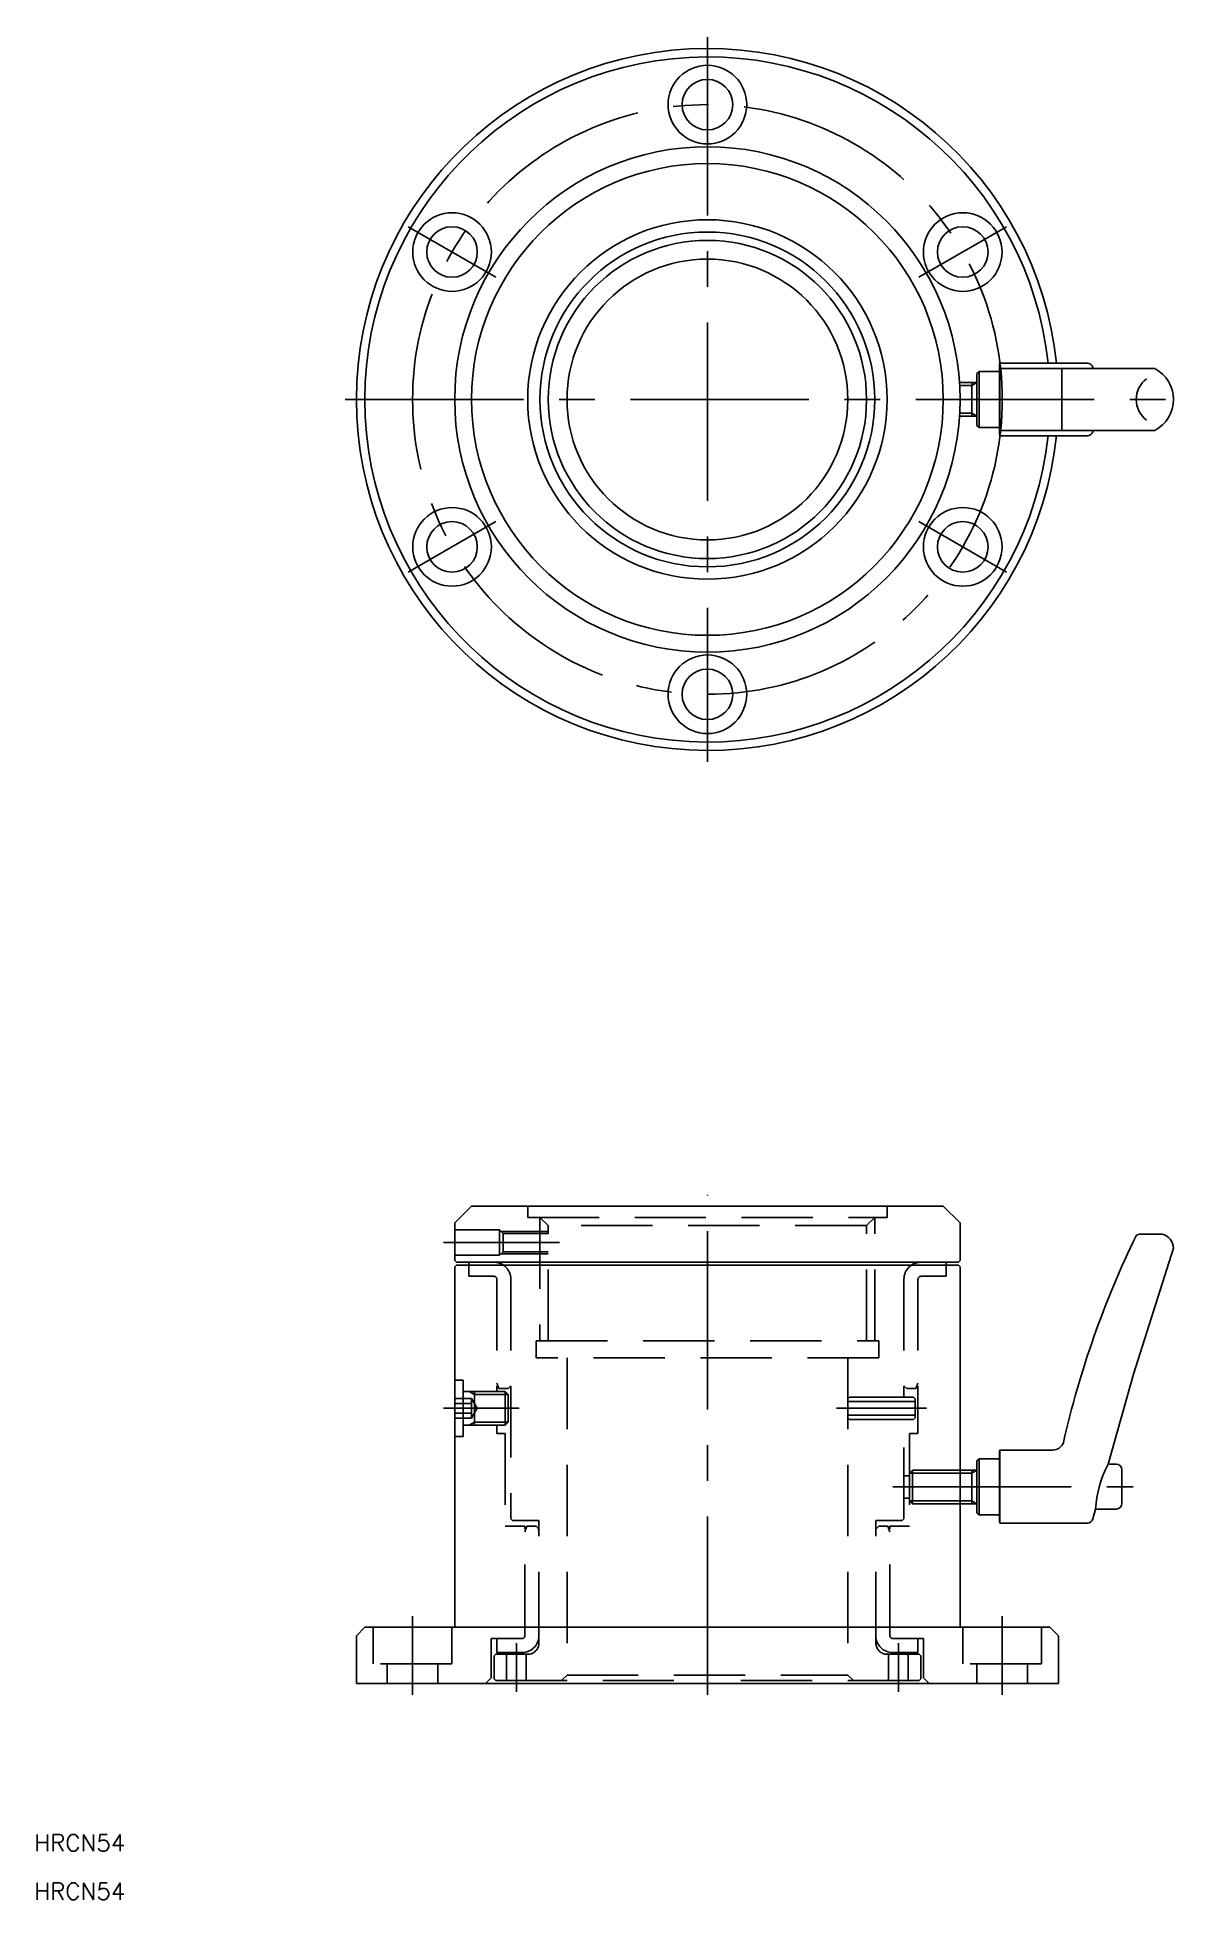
# Model space of a CAD drawing. Extents: x -119 to 85, y -39 to 293.
import ezdxf

# ---------------------------------------------------------------- set-up
doc = ezdxf.new("R2010")
doc.units = 0
doc.linetypes.add('CENTER', pattern=[50.8, 31.75, -6.35, 6.35, -6.35])
doc.linetypes.add('DASHED', pattern=[19.05, 12.7, -6.35])
doc.layers.get('0').update_dxf_attribs({"linetype": 'CONTINUOUS'})
doc.layers.add('CENTER', color=1, linetype='CENTER')
doc.styles.get("Standard").update_dxf_attribs({"font": 'txt.shx', "height": 3, "bigfont": 'bigfont.shx'})

msp = doc.modelspace()

# ---------------------------------------------------------------- linework, layer by layer
at = {"color": 7, "linetype": 'CONTINUOUS'}
for p, q in [((48, 233.27), (48.37, 233.64)), ((48, 231.64), (48, 233.27)), ((48.37, 223.64), (48.37, 233.64)), ((52, 233.64), (48.37, 233.64)), ((52.09, 235.08), (52, 234.88)), ((52, 233.64), (52, 234.88)), ((52, 223.64), (52, 233.64)), ((67.67, 235.08), (52.09, 235.08)), ((52.09, 222.19), (52.09, 235.08)), ((68.69, 234.14), (52.09, 234.14)), ((63.1, 234.14), (63.1, 223.13)), ((68.63, 234.35), (68.69, 234.14)), ((79.65, 234.14), (68.69, 234.14)), ((48, 231.64), (44.9, 231.64)), ((47.06, 225.64), (47.06, 231.64)), ((48, 228.64), (48, 231.64)), ((48, 225.64), (44.9, 225.64)), ((48, 228.64), (48, 225.64)), ((48, 224), (48, 225.64)), ((48, 224), (48.37, 223.64)), ((52, 223.64), (48.37, 223.64)), ((52, 222.39), (52, 223.64)), ((52.09, 222.19), (52, 222.39)), ((68.69, 223.13), (52.09, 223.13)), ((68.63, 222.92), (68.69, 223.13)), ((79.65, 223.13), (68.69, 223.13)), ((67.67, 222.19), (52.09, 222.19)), ((-42, 85), (-45, 82)), ((42, 85), (-42, 85)), ((42, 85), (45, 82)), ((-45, 82), (-45, 75.3)), ((45, 82), (45, 75.3)), ((77.14, 80), (80.99, 80)), ((75.89, 55.06), (83, 77.51)), ((-44.7, 75), (-45, 75.3)), ((-45, 74.2), (-44.7, 74.5)), ((-45, 74.2), (-45, 10)), ((-44.7, 75), (0, 75)), ((0, 74.5), (-44.7, 74.5)), ((-42.5, 75), (-42.5, 74.5)), ((0, 75), (44.7, 75)), ((0, 74.5), (44.7, 74.5)), ((38, 75), (40, 75)), ((42.5, 75), (42.5, 74.5)), ((45, 75.3), (44.7, 75)), ((44.7, 74.5), (45, 74.2)), ((45, 74.2), (45, 35)), ((71.38, 39.06), (75.89, 55.06)), ((48, 39.63), (48.37, 40)), ((48.37, 30), (48.37, 40)), ((52, 40), (48.37, 40)), ((52.09, 41.56), (52, 41.36)), ((52, 40), (52, 41.36)), ((52, 30), (52, 40)), ((52.09, 41.56), (61.51, 41.56)), ((52.09, 28.56), (52.09, 41.56)), ((48, 38), (45, 38)), ((47.06, 32), (47.06, 38)), ((48, 38), (48, 39.63)), ((48, 35), (48, 38)), ((72.8, 39.06), (71.38, 39.06)), ((73.8, 32.06), (73.8, 38.06)), ((45, 35), (45, 10)), ((48, 35), (48, 32)), ((48, 32), (45, 32)), ((48, 30.37), (48, 32)), ((48, 30.37), (48.37, 30)), ((52, 30), (48.37, 30)), ((52, 28.76), (52, 30)), ((68.63, 29.29), (69.13, 31.06)), ((69.13, 31.06), (72.8, 31.06)), ((52.09, 28.56), (52, 28.76)), ((67.67, 28.56), (52.09, 28.56)), ((-61, 10), (-62.5, 8.5)), ((0, 10), (-61, 10)), ((61, 10), (0, 10)), ((61, 10), (62.5, 8.5)), ((-62.5, 8.5), (-62.5, 0)), ((62.5, 0), (62.5, 8.5)), ((-62.5, 0), (62.5, 0))]:
    msp.add_line(p, q, dxfattribs=at)
at = {"color": 3, "linetype": 'CONTINUOUS'}
for p, q in [((47.06, 231.1), (44.93, 231.1)), ((48, 231.64), (47.06, 231.1)), ((47.06, 226.18), (44.93, 226.18)), ((48, 225.64), (47.06, 226.18)), ((47.06, 37.46), (45, 37.46)), ((48, 38), (47.06, 37.46)), ((47.06, 32.54), (45, 32.54)), ((48, 32), (47.06, 32.54))]:
    msp.add_line(p, q, dxfattribs=at)
at = {"color": 3, "linetype": 'DASHED'}
for p, q in [((-32, 85), (-32, 83)), ((-32, 83), (32, 83)), ((-29.81, 83), (-29.81, 61)), ((-29.81, 83), (-28.33, 81.52)), ((29.81, 83), (28.33, 81.52)), ((29.81, 61), (29.81, 83)), ((32, 83), (32, 85)), ((-37, 80.75), (-45, 80.75)), ((-37, 76.25), (-37, 80.75)), ((-37, 80.75), (-36.37, 80.12)), ((-36.75, 80.5), (-28.33, 80.5)), ((-36.37, 80.12), (-36.37, 76.88)), ((-36.37, 80.12), (-28.33, 80.12)), ((-28.33, 61), (-28.33, 81.52)), ((28.33, 81.52), (-28.33, 81.52)), ((28.33, 61), (28.33, 81.52)), ((-37, 76.25), (-36.37, 76.88)), ((-36.75, 76.5), (-28.33, 76.5)), ((-36.37, 76.88), (-28.33, 76.88)), ((-45, 76.25), (-37, 76.25)), ((-42.5, 74.5), (-42.5, 72.5)), ((42.5, 74.5), (42.5, 72.5)), ((-42.5, 72.5), (-38, 72.5)), ((-37.5, 72), (-37.5, 52)), ((-35, 72), (-35, 29.3)), ((35, 72), (35, 51)), ((37.5, 72), (37.5, 44.5)), ((38, 72.5), (42.5, 72.5)), ((-30.5, 61), (30.5, 61)), ((-30.5, 58), (-30.5, 61)), ((30.5, 61), (30.5, 58)), ((30.5, 58), (-30.5, 58)), ((-25, 58), (-25, 1.5)), ((25, 58), (25, 1.5)), ((-43.5, 54), (-45, 54)), ((-43.5, 54), (-43.5, 44)), ((-37.5, 53.5), (-37.14, 52.5)), ((37.5, 53.5), (37.14, 52.5)), ((-45, 50.73), (-42, 50.73)), ((-45, 49.87), (-42, 49.87)), ((-43.5, 52), (-36.04, 52)), ((-42.44, 52), (-41.5, 51.46)), ((-42, 50.73), (-42, 47.27)), ((-42, 50.73), (-41, 49)), ((-41.5, 52), (-41.5, 46)), ((-41.5, 52), (-41.5, 46)), ((-41.5, 51.46), (-35.5, 51.46)), ((-37.14, 52.5), (-35.5, 52.5)), ((-36.04, 52), (-35.5, 51.46)), ((-36.04, 52), (-36.04, 46)), ((-35, 53), (-35.5, 52.5)), ((-35.5, 51.46), (-35.5, 46.54)), ((25.3, 51), (25, 50.7)), ((25, 50.7), (25, 47.3)), ((37, 50.2), (25, 50.2)), ((30, 51), (25.3, 51)), ((36.7, 51), (30, 51)), ((35, 53), (35.5, 52.5)), ((35.5, 52.5), (37.14, 52.5)), ((37, 50.7), (36.7, 51)), ((37, 50.7), (37, 47.3)), ((-45, 48.13), (-42, 48.13)), ((-45, 47.27), (-42, 47.27)), ((-42.44, 46), (-41.5, 46.54)), ((-41, 49), (-42, 47.27)), ((-41.5, 46.54), (-35.5, 46.54)), ((-36.04, 46), (-35.5, 46.54)), ((37, 47.8), (25, 47.8)), ((25, 47.3), (25.3, 47)), ((30, 47), (25.3, 47)), ((36.7, 47), (30, 47)), ((35, 29.3), (35, 47)), ((37, 47.3), (36.7, 47)), ((-43.5, 44), (-45, 44)), ((-43.5, 46), (-36.04, 46)), ((-37.5, 46), (-37.5, 44.5)), ((-37.5, 44.5), (-36, 44.5)), ((-36, 44.5), (-36, 28)), ((36, 44.5), (36, 28)), ((37.5, 44.5), (36, 44.5)), ((36.54, 38), (36, 37.46)), ((36, 37.46), (45, 37.46)), ((36.54, 32), (36.54, 38)), ((45, 38), (36.54, 38)), ((36, 32.54), (45, 32.54)), ((36.54, 32), (36, 32.54)), ((45, 32), (36.54, 32)), ((-36, 28), (-32.5, 28)), ((-34.7, 29), (-35, 29.3)), ((-34.7, 29), (-30, 29)), ((-32.5, 8.5), (-32.5, 28)), ((-32.5, 27), (-32.14, 28)), ((-32.14, 28), (-30.5, 28)), ((-30, 27.5), (-30.5, 28)), ((-30, 7.2), (-30, 29)), ((30, 7.2), (30, 29)), ((30, 29), (34.7, 29)), ((30, 27.5), (30.5, 28)), ((30.5, 28), (32.14, 28)), ((32.5, 27), (32.14, 28)), ((32.5, 8.5), (32.5, 28)), ((32.5, 28), (36, 28)), ((35, 29.3), (34.7, 29)), ((-59.5, 10), (-59.5, 3.5)), ((-45.5, 10), (-45.5, 3.5)), ((45.5, 10), (45.5, 3.5)), ((59.5, 10), (59.5, 3.5)), ((-38.5, 8), (-38.5, 1)), ((-38.5, 8), (-33, 8)), ((-37.5, 5.5), (-37.5, 8)), ((33, 8), (38.5, 8)), ((37.5, 5.5), (37.5, 8)), ((38.5, 8), (38.5, 1)), ((-45.5, 3.5), (-59.5, 3.5)), ((-57, 3.5), (-57, 0)), ((-48, 3.5), (-48, 0)), ((-37.7, 5.2), (-38, 4.9)), ((-38, 4.9), (-38, 0.8)), ((-32, 5.2), (-37.7, 5.2)), ((-37.5, 5.5), (-33, 5.5)), ((-35.75, 0.5), (-35.75, 5.2)), ((-32.25, 5.2), (-32.25, 0.5)), ((32, 5.2), (37.7, 5.2)), ((32.25, 0.5), (32.25, 5.2)), ((33, 5.5), (37.5, 5.5)), ((35.75, 5.2), (35.75, 0.5)), ((37.7, 5.2), (38, 4.9)), ((38, 4.9), (38, 0.8)), ((59.5, 3.5), (45.5, 3.5)), ((48, 3.5), (48, 0)), ((57, 3.5), (57, 0)), ((-39.5, 0), (-38.5, 1)), ((-38, 0.8), (-37.7, 0.5)), ((-37.7, 0.5), (0, 0.5)), ((-26, 0.5), (-25, 1.5)), ((-25, 1.5), (25, 1.5)), ((37.7, 0.5), (0, 0.5)), ((26, 0.5), (25, 1.5)), ((38, 0.8), (37.7, 0.5)), ((39.5, 0), (38.5, 1))]:
    msp.add_line(p, q, dxfattribs=at)
msp.add_lwpolyline([(36, 33), (36, 37), (35, 37), (35, 33)], close=True, dxfattribs=at)
at = {"color": 7, "linetype": 'CONTINUOUS'}
for centre, radius in [((0, 281.14), 7), ((0, 281.14), 4.5), ((0, 228.64), 45), ((0, 228.64), 42), ((-45.47, 254.89), 7), ((-45.47, 254.89), 4.5), ((0, 228.64), 32), ((45.47, 254.89), 7), ((45.47, 254.89), 4.5), ((0, 228.64), 29.81), ((0, 228.64), 25), ((-45.47, 202.39), 7), ((45.47, 202.39), 7), ((-45.47, 202.39), 4.5), ((45.47, 202.39), 4.5), ((0, 176.14), 7), ((0, 176.14), 4.5)]:
    msp.add_circle(centre, radius, dxfattribs=at)
at = {"color": 3, "linetype": 'CONTINUOUS'}
msp.add_circle((0, 228.64), 28.33, dxfattribs=at)
at = {"color": 7, "linetype": 'CONTINUOUS'}
for centre, radius, start, end in [((0, 228.64), 62.5, 5.9174, 354.0826), ((0, 228.64), 61, 6.0634, 353.9366), ((67.67, 234.08), 1, 15.7247, 90), ((80.95, 228.64), 4.6, 126.9899, 233.0101), ((76.8, 228.64), 6.2, 297.3186, 62.6814), ((67.67, 223.19), 1, 270, 344.2753), ((230.43, 4.91), 171.3, 154.0543, 167.1877), ((77.95, 74.06), 6, 97.7241, 104.983), ((80.42, 77.48), 2.58, 0.7205, 77.3683), ((61.51, 43.56), 2, 270, 340.621), ((88.81, 29.83), 19.72, 152.1114, 176.4391), ((72.8, 38.06), 1, 0, 90), ((72.8, 32.06), 1, 270, 0), ((67.67, 29.56), 1, 270, 344.2753)]:
    msp.add_arc(centre, radius, start, end, dxfattribs=at)
at = {"color": 3, "linetype": 'DASHED'}
for centre, radius, start, end in [((-38, 72), 3, 0, 90), ((38, 72), 3, 90, 180), ((-38, 72), 0.5, 0, 90), ((38, 72), 0.5, 90, 180), ((-33, 8.5), 3, 270, 0), ((-33, 8.5), 0.5, 270, 0), ((-33, 8.5), 0.5, 270, 0), ((-32, 7.2), 2, 270, 0), ((33, 8.5), 3, 180, 270), ((32, 7.2), 2, 180, 270), ((33, 8.5), 0.5, 180, 270)]:
    msp.add_arc(centre, radius, start, end, dxfattribs=at)
at = {"layer": 'CENTER', "color": 1, "linetype": 'CENTER'}
for p, q in [((0, 293.14), (0, 164.14)), ((-53.26, 259.39), (-37.67, 250.39)), ((37.67, 250.39), (53.26, 259.39)), ((-64.5, 228.64), (85, 228.64)), ((-53.26, 197.89), (-37.67, 206.89)), ((53.26, 197.89), (37.67, 206.89)), ((0, -2), (0, 87)), ((-47, 78.5), (-26.33, 78.5)), ((-47, 49), (-33.5, 49)), ((23, 49), (39, 49)), ((33, 35), (75.8, 35)), ((-52.5, 12), (-52.5, -2)), ((52.5, 12), (52.5, -2)), ((-34, 7.2), (-34, -1.5)), ((34, 7.2), (34, -1.5))]:
    msp.add_line(p, q, dxfattribs=at)
msp.add_circle((0, 228.64), 52.5, dxfattribs=at)

# ---------------------------------------------------------------- texts
at = {"color": 7, "linetype": 'CONTINUOUS'}
for p in [(-119.85, -29.88), (-119.85, -38.51)]:
    msp.add_text('HRCN54', height=3, dxfattribs=at).set_placement(p)

doc.saveas('drawing.dxf')
